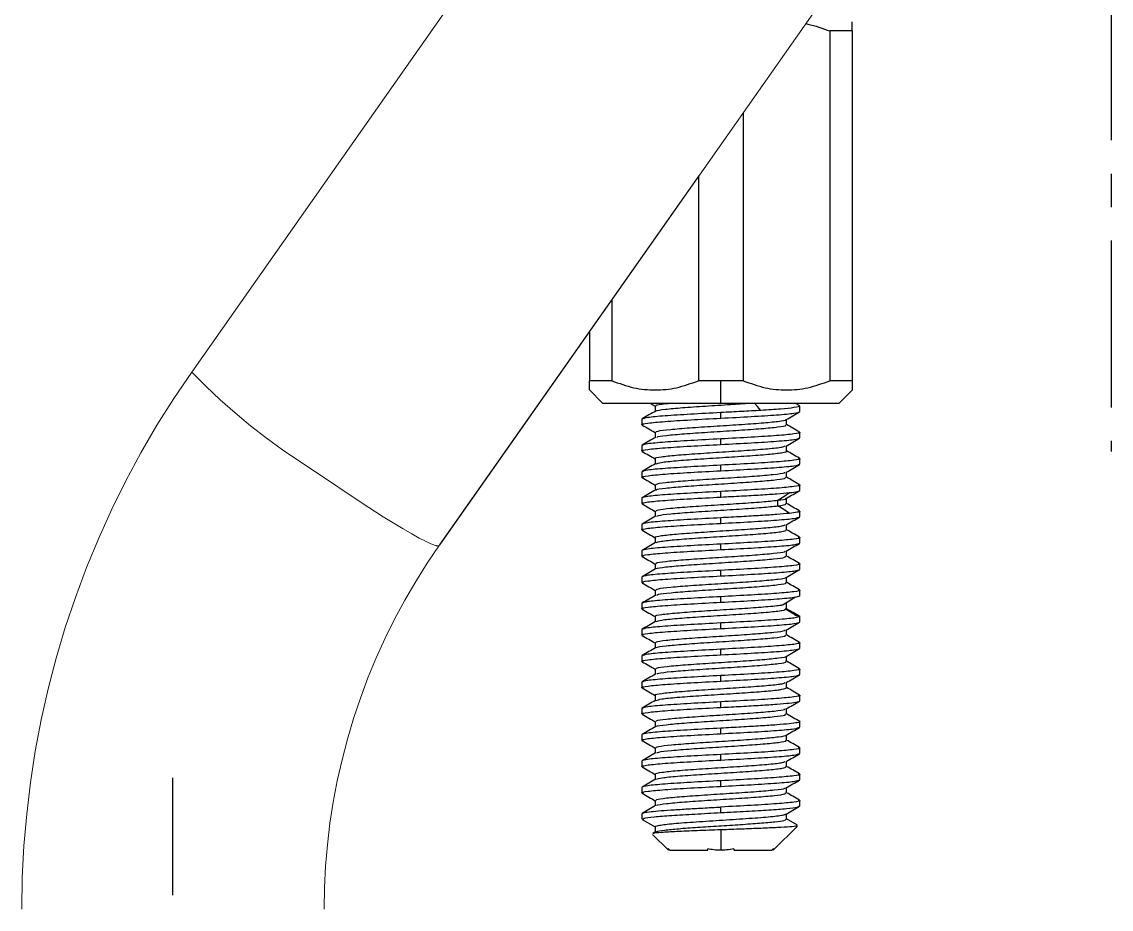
# Model space of a CAD drawing. Header units: millimetres. Extents: x 1261 to 1854, y -639 to -219.
# Drawn here: x 1632.32 to 1673.76, y -542.53 to -508.79 of the extents above; entities that cross this region are included whole.
import ezdxf

# ---------------------------------------------------------------- set-up
doc = ezdxf.new("R2010")
doc.units = ezdxf.units.MM
doc.header["$LTSCALE"] = 0.1
doc.linetypes.add('CENTERX2', pattern=[101.6, 63.5, -12.7, 12.7, -12.7])
doc.layers.get('0').update_dxf_attribs({"lineweight": 13})
doc.layers.add('CENTER', color=1, linetype='CENTERX2')

msp = doc.modelspace()

# ---------------------------------------------------------------- linework, layer by layer
for p, q in [((1657.937, -494.864), (1638.788, -522.108)), ((1667.351, -501.456), (1648.222, -528.671)), ((1648.208, -528.679), (1658.072, -514.645)), ((1638.788, -522.108), (1638.109, -523.109)), ((1639.322, -522.643), (1638.788, -522.108)), ((1639.874, -523.162), (1639.322, -522.643)), ((1638.109, -523.109), (1637.465, -524.132)), ((1640.442, -523.663), (1639.874, -523.162)), ((1641.025, -524.148), (1640.442, -523.663)), ((1637.465, -524.132), (1636.856, -525.177)), ((1641.623, -524.613), (1641.025, -524.148)), ((1642.236, -525.06), (1641.623, -524.613)), ((1642.861, -525.488), (1642.236, -525.06)), ((1636.856, -525.177), (1636.283, -526.241)), ((1643.498, -525.895), (1642.861, -525.488)), ((1636.283, -526.241), (1635.746, -527.325)), ((1645.232, -527.069), (1643.498, -525.895)), ((1646.075, -527.611), (1645.232, -527.069)), ((1635.746, -527.325), (1635.247, -528.426)), ((1646.828, -528.071), (1646.075, -527.611)), ((1647.154, -528.26), (1646.828, -528.071)), ((1647.44, -528.418), (1647.154, -528.26)), ((1635.247, -528.426), (1634.786, -529.544)), ((1647.682, -528.542), (1647.44, -528.418)), ((1647.785, -528.592), (1647.682, -528.542)), ((1648.202, -528.7), (1647.742, -529.378)), ((1647.877, -528.633), (1647.785, -528.592)), ((1647.919, -528.65), (1647.877, -528.633)), ((1647.957, -528.666), (1647.919, -528.65)), ((1647.993, -528.679), (1647.957, -528.666)), ((1648.026, -528.69), (1647.993, -528.679)), ((1648.056, -528.699), (1648.026, -528.69)), ((1648.07, -528.703), (1648.056, -528.699)), ((1648.083, -528.707), (1648.07, -528.703)), ((1648.096, -528.71), (1648.083, -528.707)), ((1648.108, -528.712), (1648.096, -528.71)), ((1648.119, -528.714), (1648.108, -528.712)), ((1648.129, -528.715), (1648.119, -528.714)), ((1648.139, -528.716), (1648.129, -528.715)), ((1648.148, -528.717), (1648.139, -528.716)), ((1648.157, -528.717), (1648.148, -528.717)), ((1648.164, -528.717), (1648.157, -528.717)), ((1648.171, -528.716), (1648.164, -528.717)), ((1648.178, -528.715), (1648.171, -528.716)), ((1648.184, -528.713), (1648.178, -528.715)), ((1648.189, -528.711), (1648.184, -528.713)), ((1648.193, -528.708), (1648.189, -528.711)), ((1648.197, -528.705), (1648.193, -528.708)), ((1648.201, -528.702), (1648.197, -528.705)), ((1648.203, -528.698), (1648.201, -528.702)), ((1648.205, -528.694), (1648.203, -528.698)), ((1648.207, -528.689), (1648.205, -528.694)), ((1648.208, -528.685), (1648.207, -528.689)), ((1648.208, -528.679), (1648.208, -528.685)), ((1648.216, -528.681), (1648.214, -528.683)), ((1634.786, -529.544), (1634.362, -530.676)), ((1647.742, -529.378), (1647.306, -530.071)), ((1647.306, -530.071), (1646.894, -530.778)), ((1634.362, -530.676), (1633.978, -531.823)), ((1646.894, -530.778), (1646.506, -531.499)), ((1646.506, -531.499), (1646.142, -532.232)), ((1633.978, -531.823), (1633.633, -532.981)), ((1646.142, -532.232), (1645.804, -532.978)), ((1633.633, -532.981), (1633.327, -534.151)), ((1645.804, -532.978), (1645.492, -533.735)), ((1645.492, -533.735), (1645.205, -534.502)), ((1633.327, -534.151), (1633.062, -535.331)), ((1645.205, -534.502), (1644.945, -535.278)), ((1633.062, -535.331), (1632.837, -536.519)), ((1644.945, -535.278), (1644.711, -536.062)), ((1644.711, -536.062), (1644.504, -536.855)), ((1632.837, -536.519), (1632.652, -537.714)), ((1644.504, -536.855), (1644.324, -537.653)), ((1632.652, -537.714), (1632.508, -538.914)), ((1644.324, -537.653), (1644.171, -538.458)), ((1644.171, -538.458), (1644.046, -539.267)), ((1632.508, -538.914), (1632.405, -540.119)), ((1644.046, -539.267), (1643.948, -540.08)), ((1632.405, -540.119), (1632.343, -541.327)), ((1643.948, -540.08), (1643.879, -540.895)), ((1643.879, -540.895), (1643.837, -541.713)), ((1632.343, -541.327), (1632.322, -542.535)), ((1643.837, -541.713), (1643.822, -542.532))]:
    msp.add_line(p, q)
at = {"color": 7, "linetype": 'Continuous', "lineweight": 25}
for p, q in [((1663.915, -509.137), (1663.063, -509.137)), ((1663.063, -509.137), (1663.063, -522.437)), ((1663.915, -509.137), (1663.915, -522.437)), ((1659.767, -512.247), (1659.767, -522.437)), ((1658.063, -514.658), (1658.063, -522.437)), ((1654.767, -519.348), (1654.767, -522.437)), ((1653.915, -520.56), (1653.915, -522.437)), ((1654.767, -522.437), (1653.915, -522.437)), ((1658.915, -522.437), (1658.063, -522.437)), ((1658.915, -523.287), (1658.915, -522.437)), ((1659.767, -522.437), (1658.915, -522.437)), ((1663.915, -522.437), (1663.063, -522.437)), ((1653.912, -522.785), (1654.415, -523.287)), ((1663.415, -523.287), (1663.917, -522.785)), ((1654.415, -523.287), (1658.915, -523.287)), ((1656.21, -523.287), (1656.417, -523.407)), ((1656.417, -523.398), (1656.417, -523.601)), ((1658.915, -523.287), (1663.415, -523.287)), ((1661.913, -523.391), (1661.734, -523.287)), ((1661.915, -523.611), (1661.915, -523.399)), ((1658.915, -523.861), (1658.915, -523.649)), ((1655.915, -523.899), (1655.915, -524.111)), ((1661.414, -524.112), (1661.414, -523.907)), ((1656.415, -524.397), (1656.415, -524.602)), ((1658.915, -524.861), (1658.915, -524.649)), ((1661.915, -524.611), (1661.915, -524.399)), ((1655.915, -524.899), (1655.915, -525.111)), ((1661.415, -525.112), (1661.415, -524.907)), ((1656.415, -525.398), (1656.415, -525.602)), ((1661.915, -525.611), (1661.915, -525.399)), ((1658.915, -525.861), (1658.915, -525.649)), ((1655.915, -525.899), (1655.915, -526.111)), ((1661.414, -526.112), (1661.414, -525.908)), ((1656.416, -526.398), (1656.416, -526.602)), ((1658.915, -526.861), (1658.915, -526.649)), ((1661.915, -526.611), (1661.915, -526.399)), ((1655.915, -526.899), (1655.915, -527.111)), ((1661.086, -527.193), (1661.086, -526.981)), ((1661.412, -527.116), (1661.412, -526.904)), ((1656.415, -527.398), (1656.415, -527.602)), ((1661.915, -527.611), (1661.915, -527.399)), ((1655.915, -527.899), (1655.915, -528.111)), ((1658.915, -527.861), (1658.915, -527.649)), ((1661.414, -528.113), (1661.414, -527.908)), ((1656.417, -528.399), (1656.417, -528.602)), ((1658.915, -528.861), (1658.915, -528.649)), ((1661.915, -528.611), (1661.915, -528.399)), ((1655.915, -528.899), (1655.915, -529.111)), ((1661.413, -529.112), (1661.413, -528.909)), ((1656.418, -529.398), (1656.418, -529.602)), ((1661.915, -529.611), (1661.915, -529.399)), ((1655.915, -529.899), (1655.915, -530.111)), ((1658.915, -529.861), (1658.915, -529.649)), ((1661.412, -530.112), (1661.412, -529.908)), ((1656.418, -530.398), (1656.418, -530.601)), ((1661.915, -530.611), (1661.915, -530.399)), ((1658.915, -530.861), (1658.915, -530.649)), ((1655.915, -530.899), (1655.915, -531.111)), ((1661.412, -531.11), (1661.412, -530.898)), ((1656.418, -531.398), (1656.418, -531.602)), ((1658.915, -531.861), (1658.915, -531.649)), ((1661.715, -531.345), (1661.915, -531.398)), ((1661.915, -531.611), (1661.915, -531.399)), ((1655.915, -531.899), (1655.915, -532.111)), ((1661.412, -532.112), (1661.412, -531.908)), ((1656.418, -532.398), (1656.418, -532.601)), ((1661.915, -532.611), (1661.915, -532.399)), ((1655.915, -532.899), (1655.915, -533.111)), ((1658.915, -532.861), (1658.915, -532.649)), ((1661.412, -533.111), (1661.412, -532.908)), ((1656.417, -533.397), (1656.417, -533.601)), ((1658.915, -533.861), (1658.915, -533.649)), ((1661.915, -533.611), (1661.915, -533.399)), ((1655.915, -533.899), (1655.915, -534.111)), ((1661.414, -534.111), (1661.414, -533.907)), ((1656.415, -534.397), (1656.415, -534.602)), ((1661.915, -534.611), (1661.915, -534.399)), ((1655.915, -534.899), (1655.915, -535.111)), ((1658.915, -534.861), (1658.915, -534.649)), ((1661.412, -535.108), (1661.412, -534.908)), ((1656.416, -535.398), (1656.416, -535.601)), ((1661.915, -535.611), (1661.915, -535.399)), ((1658.915, -535.861), (1658.915, -535.649)), ((1655.915, -535.899), (1655.915, -536.111)), ((1661.414, -536.111), (1661.414, -535.907)), ((1656.415, -536.397), (1656.415, -536.602)), ((1658.915, -536.861), (1658.915, -536.649)), ((1661.915, -536.611), (1661.915, -536.399)), ((1655.915, -536.899), (1655.915, -537.111)), ((1661.415, -537.112), (1661.415, -536.908)), ((1656.415, -537.399), (1656.415, -537.602)), ((1661.915, -537.611), (1661.915, -537.399)), ((1655.915, -537.899), (1655.915, -538.111)), ((1658.915, -537.861), (1658.915, -537.649)), ((1661.414, -538.112), (1661.414, -537.908)), ((1656.416, -538.398), (1656.416, -538.602)), ((1658.915, -538.861), (1658.915, -538.649)), ((1661.396, -538.916), (1661.904, -538.621)), ((1661.915, -538.61), (1661.915, -538.399)), ((1655.915, -538.899), (1655.915, -539.111)), ((1655.922, -539.121), (1656.415, -539.407)), ((1661.411, -539.112), (1661.411, -538.908)), ((1661.829, -539.343), (1661.411, -539.101)), ((1656.415, -539.398), (1656.415, -539.602)), ((1658.915, -539.517), (1658.915, -540.293)), ((1660.909, -540.293), (1661.829, -539.373)), ((1656.319, -539.691), (1656.921, -540.293)), ((1656.431, -539.593), (1656.332, -539.65)), ((1656.915, -540.228), (1656.915, -540.286)), ((1656.977, -540.287), (1658.415, -540.287)), ((1659.415, -540.287), (1660.853, -540.287)), ((1660.915, -540.286), (1660.912, -540.231))]:
    msp.add_line(p, q, dxfattribs=at)
at = {"color": 7, "linetype": 'Continuous', "lineweight": 25, "flags": 128}
for points in [[(1660.436, -523.566), (1660.309, -523.421), (1660.183, -523.277)], [(1661.088, -526.98), (1661.305, -526.836), (1661.522, -526.691)], [(1661.522, -527.483), (1661.305, -527.338), (1661.088, -527.194)], [(1661.914, -531.4), (1661.664, -531.255), (1661.414, -531.111)]]:
    msp.add_lwpolyline(points, dxfattribs=at)
at = {"color": 7, "linetype": 'Continuous', "lineweight": 25}
for points, knots in [([(1662.149, -508.858), (1662.174, -508.863), (1662.484, -508.928), (1662.786, -509.037), (1663.063, -509.137)], [0.7187728, 0.7187728, 0.7187728, 0.7187728, 0.7417109, 1, 1, 1, 1]), ([(1663.915, -509.137), (1663.915, -509.035), (1663.915, -508.836), (1663.915, -508.803), (1663.915, -508.787)], [0, 0, 0, 0, 0.5167129, 1, 1, 1, 1]), ([(1653.915, -522.787), (1653.915, -522.787), (1653.915, -522.814), (1653.915, -522.718), (1653.915, -522.533), (1653.915, -522.437)], [0, 0, 0, 0, 0.00009, 0.483422, 1, 1, 1, 1]), ([(1654.767, -522.437), (1655.044, -522.537), (1655.581, -522.731), (1656.415, -522.814), (1657.249, -522.731), (1657.786, -522.537), (1658.063, -522.437)], [0, 0, 0, 0, 0.2583567, 0.500045, 0.7417112, 1, 1, 1, 1]), ([(1659.767, -522.437), (1660.044, -522.537), (1660.581, -522.731), (1661.415, -522.814), (1662.249, -522.731), (1662.786, -522.537), (1663.063, -522.437)], [0, 0, 0, 0, 0.258356, 0.500045, 0.741711, 1, 1, 1, 1]), ([(1663.915, -522.437), (1663.915, -522.54), (1663.915, -522.738), (1663.915, -522.771), (1663.915, -522.787)], [0, 0, 0, 0, 0.516713, 1, 1, 1, 1]), ([(1656.46, -523.398), (1656.451, -523.389), (1656.421, -523.359), (1656.646, -523.322), (1656.951, -523.294), (1657.03, -523.287)], [0, 0, 0, 0, 0.257906, 0.809805, 1, 1, 1, 1]), ([(1656.458, -523.591), (1656.456, -523.588), (1656.442, -523.564), (1656.778, -523.521), (1657.416, -523.46), (1658.314, -523.398), (1659.241, -523.341), (1659.776, -523.304), (1660.016, -523.287)], [0, 0, 0, 0, 0.028757, 0.230441, 0.432253, 0.633865, 0.835732, 1, 1, 1, 1]), ([(1661.891, -523.399), (1661.899, -523.402), (1661.947, -523.423), (1661.724, -523.461), (1661.237, -523.513), (1660.703, -523.547), (1660.436, -523.565)], [0, 0, 0, 0, 0.057768, 0.371846, 0.685923, 1, 1, 1, 1]), ([(1658.915, -523.649), (1658.522, -523.67), (1657.736, -523.712), (1656.744, -523.774), (1656.05, -523.837), (1655.96, -523.878), (1655.915, -523.899)], [0, 0, 0, 0, 0.25, 0.5, 0.75, 1, 1, 1, 1]), ([(1656.436, -523.59), (1656.351, -523.639), (1656.181, -523.738), (1656.012, -523.836), (1655.927, -523.886)], [0, 0, 0, 0, 0.499844, 1, 1, 1, 1]), ([(1660.436, -523.565), (1660.197, -523.579), (1659.717, -523.607), (1659.182, -523.635), (1658.915, -523.649)], [0, 0, 0, 0, 0.5000006, 1, 1, 1, 1]), ([(1658.915, -523.861), (1659.308, -523.84), (1660.094, -523.798), (1661.086, -523.736), (1661.78, -523.673), (1661.87, -523.631), (1661.915, -523.611)], [0, 0, 0, 0, 0.25, 0.5, 0.75, 1, 1, 1, 1]), ([(1661.397, -523.917), (1661.481, -523.868), (1661.651, -523.769), (1661.821, -523.671), (1661.906, -523.621)], [0, 0, 0, 0, 0.499781, 1, 1, 1, 1]), ([(1655.97, -524.126), (1655.948, -524.121), (1655.838, -524.095), (1656.094, -524.048), (1656.732, -523.986), (1657.738, -523.923), (1658.523, -523.881), (1658.915, -523.861)], [0, 0, 0, 0, 0.056902, 0.292677, 0.528451, 0.764226, 1, 1, 1, 1]), ([(1655.924, -524.122), (1656.009, -524.171), (1656.172, -524.266), (1656.336, -524.361), (1656.415, -524.407)], [0, 0, 0, 0, 0.518732, 1, 1, 1, 1]), ([(1656.444, -524.398), (1656.456, -524.381), (1656.484, -524.344), (1656.953, -524.288), (1657.705, -524.226), (1658.643, -524.165), (1659.617, -524.104), (1660.497, -524.043), (1661.111, -523.981), (1661.41, -523.939), (1661.388, -523.917), (1661.386, -523.916)], [0, 0, 0, 0, 0.101192, 0.228376, 0.355198, 0.482384, 0.609208, 0.736388, 0.863225, 0.990389, 1, 1, 1, 1]), ([(1656.481, -524.591), (1656.491, -524.581), (1656.523, -524.551), (1656.96, -524.5), (1657.704, -524.439), (1658.643, -524.378), (1659.617, -524.316), (1660.493, -524.255), (1661.119, -524.194), (1661.423, -524.146), (1661.382, -524.118), (1661.37, -524.11)], [0, 0, 0, 0, 0.061812, 0.189345, 0.316515, 0.44405, 0.571222, 0.69875, 0.825936, 0.953449, 1, 1, 1, 1]), ([(1661.904, -524.386), (1661.819, -524.336), (1661.655, -524.242), (1661.492, -524.147), (1661.414, -524.101)], [0, 0, 0, 0, 0.520574, 1, 1, 1, 1]), ([(1658.915, -524.649), (1658.522, -524.67), (1657.736, -524.712), (1656.744, -524.774), (1656.05, -524.837), (1655.96, -524.878), (1655.915, -524.899)], [0, 0, 0, 0, 0.25, 0.5, 0.75, 1, 1, 1, 1]), ([(1656.435, -524.59), (1656.351, -524.639), (1656.181, -524.738), (1656.011, -524.837), (1655.926, -524.886)], [0, 0, 0, 0, 0.499817, 1, 1, 1, 1]), ([(1661.851, -524.382), (1661.877, -524.388), (1661.993, -524.414), (1661.737, -524.462), (1661.097, -524.524), (1660.091, -524.587), (1659.307, -524.628), (1658.915, -524.649)], [0, 0, 0, 0, 0.064998, 0.298748, 0.532499, 0.76625, 1, 1, 1, 1]), ([(1658.915, -524.861), (1659.308, -524.84), (1660.094, -524.798), (1661.086, -524.736), (1661.78, -524.673), (1661.87, -524.631), (1661.915, -524.611)], [0, 0, 0, 0, 0.25, 0.5, 0.75, 1, 1, 1, 1]), ([(1661.395, -524.919), (1661.48, -524.869), (1661.65, -524.771), (1661.82, -524.672), (1661.905, -524.623)], [0, 0, 0, 0, 0.499791, 1, 1, 1, 1]), ([(1655.977, -525.127), (1655.952, -525.122), (1655.837, -525.095), (1656.093, -525.048), (1656.732, -524.986), (1657.738, -524.923), (1658.523, -524.881), (1658.915, -524.861)], [0, 0, 0, 0, 0.063381, 0.297536, 0.53169, 0.765845, 1, 1, 1, 1]), ([(1656.438, -525.399), (1656.43, -525.395), (1656.37, -525.372), (1656.622, -525.328), (1657.168, -525.267), (1658.013, -525.206), (1658.975, -525.144), (1659.933, -525.083), (1660.735, -525.022), (1661.255, -524.966), (1661.331, -524.931), (1661.363, -524.917)], [0, 0, 0, 0, 0.019614, 0.146667, 0.273512, 0.40053, 0.527418, 0.654395, 0.781328, 0.90826, 1, 1, 1, 1]), ([(1655.926, -525.124), (1656.011, -525.173), (1656.174, -525.268), (1656.337, -525.362), (1656.415, -525.408)], [0, 0, 0, 0, 0.521171, 1, 1, 1, 1]), ([(1656.453, -525.593), (1656.502, -525.575), (1656.607, -525.538), (1657.182, -525.479), (1658.01, -525.418), (1658.977, -525.357), (1659.928, -525.296), (1660.75, -525.234), (1661.249, -525.173), (1661.474, -525.132), (1661.412, -525.111), (1661.41, -525.11)], [0, 0, 0, 0, 0.108989, 0.235698, 0.362579, 0.48933, 0.61617, 0.742966, 0.869763, 0.996603, 1, 1, 1, 1]), ([(1661.855, -525.383), (1661.879, -525.388), (1661.993, -525.415), (1661.736, -525.462), (1661.097, -525.524), (1660.091, -525.587), (1659.307, -525.628), (1658.915, -525.649)], [0, 0, 0, 0, 0.061335, 0.296001, 0.530667, 0.765334, 1, 1, 1, 1]), ([(1661.905, -525.387), (1661.82, -525.337), (1661.657, -525.243), (1661.493, -525.148), (1661.415, -525.102)], [0, 0, 0, 0, 0.520258, 1, 1, 1, 1]), ([(1655.979, -526.128), (1655.953, -526.122), (1655.837, -526.096), (1656.093, -526.048), (1656.733, -525.986), (1657.738, -525.923), (1658.523, -525.881), (1658.915, -525.861)], [0, 0, 0, 0, 0.065214, 0.298911, 0.532607, 0.766304, 1, 1, 1, 1]), ([(1658.915, -525.649), (1658.522, -525.67), (1657.736, -525.712), (1656.744, -525.774), (1656.05, -525.837), (1655.96, -525.878), (1655.915, -525.899)], [0, 0, 0, 0, 0.25, 0.5, 0.75, 1, 1, 1, 1]), ([(1656.433, -525.592), (1656.348, -525.641), (1656.178, -525.74), (1656.008, -525.838), (1655.923, -525.888)], [0, 0, 0, 0, 0.499786, 1, 1, 1, 1]), ([(1658.915, -525.861), (1659.308, -525.84), (1660.094, -525.798), (1661.086, -525.736), (1661.78, -525.673), (1661.87, -525.631), (1661.915, -525.611)], [0, 0, 0, 0, 0.25, 0.5, 0.75, 1, 1, 1, 1]), ([(1661.394, -525.92), (1661.479, -525.871), (1661.649, -525.772), (1661.819, -525.673), (1661.904, -525.624)], [0, 0, 0, 0, 0.499826, 1, 1, 1, 1]), ([(1655.926, -526.124), (1656.011, -526.173), (1656.175, -526.268), (1656.338, -526.363), (1656.416, -526.408)], [0, 0, 0, 0, 0.52044, 1, 1, 1, 1]), ([(1656.461, -526.398), (1656.452, -526.388), (1656.425, -526.358), (1656.768, -526.307), (1657.435, -526.246), (1658.33, -526.185), (1659.307, -526.123), (1660.234, -526.063), (1660.942, -526.001), (1661.339, -525.953), (1661.35, -525.925), (1661.353, -525.918)], [0, 0, 0, 0, 0.0618684, 0.1894693, 0.3168582, 0.4444911, 0.5718464, 0.699504, 0.8268348, 0.9545083, 1, 1, 1, 1]), ([(1656.462, -526.593), (1656.46, -526.589), (1656.448, -526.565), (1656.777, -526.52), (1657.434, -526.458), (1658.33, -526.397), (1659.307, -526.336), (1660.231, -526.275), (1660.947, -526.213), (1661.37, -526.159), (1661.372, -526.125), (1661.373, -526.111)], [0, 0, 0, 0, 0.0260378, 0.1529943, 0.2797402, 0.4067286, 0.5334413, 0.6604543, 0.7871424, 0.9141715, 1, 1, 1, 1]), ([(1661.907, -526.388), (1661.822, -526.339), (1661.658, -526.244), (1661.494, -526.148), (1661.414, -526.102)], [0, 0, 0, 0, 0.5178794, 1, 1, 1, 1]), ([(1658.915, -526.649), (1658.522, -526.67), (1657.736, -526.712), (1656.744, -526.774), (1656.05, -526.837), (1655.96, -526.878), (1655.915, -526.899)], [0, 0, 0, 0, 0.25, 0.5, 0.75, 1, 1, 1, 1]), ([(1656.433, -526.593), (1656.348, -526.642), (1656.178, -526.741), (1656.008, -526.839), (1655.923, -526.889)], [0, 0, 0, 0, 0.49978, 1, 1, 1, 1]), ([(1661.862, -526.385), (1661.882, -526.389), (1661.992, -526.415), (1661.735, -526.462), (1661.098, -526.524), (1660.091, -526.587), (1659.307, -526.628), (1658.915, -526.649)], [0, 0, 0, 0, 0.055147, 0.29136, 0.527574, 0.763787, 1, 1, 1, 1]), ([(1658.915, -526.861), (1659.179, -526.847), (1659.706, -526.819), (1660.439, -526.777), (1661.08, -526.735), (1661.375, -526.707), (1661.523, -526.693)], [0, 0, 0, 0, 0.25, 0.5, 0.75, 1, 1, 1, 1]), ([(1661.411, -526.904), (1661.496, -526.855), (1661.665, -526.757), (1661.834, -526.659), (1661.918, -526.61)], [0, 0, 0, 0, 0.499956, 1, 1, 1, 1]), ([(1661.523, -526.693), (1661.638, -526.679), (1661.858, -526.653), (1661.89, -526.626), (1661.906, -526.614)], [0, 0, 0, 0, 0.524183, 1, 1, 1, 1]), ([(1655.97, -527.126), (1655.949, -527.121), (1655.838, -527.095), (1656.094, -527.048), (1656.732, -526.986), (1657.738, -526.923), (1658.523, -526.881), (1658.915, -526.861)], [0, 0, 0, 0, 0.057062, 0.292797, 0.528531, 0.764265, 1, 1, 1, 1]), ([(1655.922, -527.122), (1656.007, -527.171), (1656.171, -527.266), (1656.336, -527.362), (1656.415, -527.408)], [0, 0, 0, 0, 0.51637, 1, 1, 1, 1]), ([(1656.439, -527.399), (1656.454, -527.382), (1656.487, -527.344), (1656.962, -527.286), (1657.722, -527.225), (1658.661, -527.164), (1659.631, -527.103), (1660.521, -527.042), (1660.899, -527.001), (1661.088, -526.98)], [0, 0, 0, 0, 0.1223048, 0.2686298, 0.4149072, 0.5612778, 0.7075031, 0.8539134, 1, 1, 1, 1]), ([(1661.086, -527.193), (1661.236, -527.172), (1661.427, -527.146), (1661.385, -527.12), (1661.376, -527.114)], [0, 0, 0, 0, 0.780115, 1, 1, 1, 1]), ([(1661.088, -526.98), (1661.238, -526.96), (1661.429, -526.934), (1661.387, -526.908), (1661.378, -526.903)], [0, 0, 0, 0, 0.787052, 1, 1, 1, 1]), ([(1661.904, -527.387), (1661.819, -527.338), (1661.655, -527.243), (1661.491, -527.148), (1661.412, -527.102)], [0, 0, 0, 0, 0.516942, 1, 1, 1, 1]), ([(1656.475, -527.594), (1656.488, -527.583), (1656.523, -527.551), (1656.968, -527.499), (1657.722, -527.438), (1658.662, -527.376), (1659.63, -527.315), (1660.52, -527.254), (1660.898, -527.213), (1661.086, -527.193)], [0, 0, 0, 0, 0.084638, 0.237243, 0.389798, 0.54245, 0.69495, 0.847644, 1, 1, 1, 1]), ([(1661.523, -527.481), (1661.375, -527.495), (1661.08, -527.523), (1660.439, -527.565), (1659.706, -527.607), (1659.179, -527.635), (1658.915, -527.649)], [0, 0, 0, 0, 0.25, 0.5, 0.75, 1, 1, 1, 1]), ([(1661.878, -527.384), (1661.893, -527.389), (1661.95, -527.407), (1661.851, -527.44), (1661.632, -527.468), (1661.523, -527.481)], [0, 0, 0, 0, 0.149099, 0.574549, 1, 1, 1, 1]), ([(1655.972, -528.126), (1655.95, -528.121), (1655.837, -528.095), (1656.094, -528.048), (1656.732, -527.986), (1657.738, -527.923), (1658.523, -527.881), (1658.915, -527.861)], [0, 0, 0, 0, 0.058761, 0.29407, 0.52938, 0.76469, 1, 1, 1, 1]), ([(1658.915, -527.649), (1658.522, -527.67), (1657.736, -527.712), (1656.744, -527.774), (1656.05, -527.837), (1655.96, -527.878), (1655.915, -527.899)], [0, 0, 0, 0, 0.25, 0.5, 0.75, 1, 1, 1, 1]), ([(1656.431, -527.593), (1656.347, -527.642), (1656.177, -527.741), (1656.007, -527.839), (1655.922, -527.889)], [0, 0, 0, 0, 0.499846, 1, 1, 1, 1]), ([(1656.442, -528.399), (1656.433, -528.395), (1656.376, -528.371), (1656.624, -528.327), (1657.186, -528.265), (1658.028, -528.205), (1658.993, -528.143), (1659.951, -528.082), (1660.746, -528.021), (1661.263, -527.965), (1661.334, -527.93), (1661.363, -527.916)], [0, 0, 0, 0, 0.0222332, 0.1490981, 0.2756213, 0.4024978, 0.5290123, 0.6558909, 0.7824081, 0.9092799, 1, 1, 1, 1]), ([(1658.915, -527.861), (1659.308, -527.84), (1660.094, -527.798), (1661.086, -527.736), (1661.78, -527.673), (1661.87, -527.631), (1661.915, -527.611)], [0, 0, 0, 0, 0.25, 0.5, 0.75, 1, 1, 1, 1]), ([(1661.398, -527.918), (1661.483, -527.869), (1661.652, -527.77), (1661.822, -527.671), (1661.907, -527.622)], [0, 0, 0, 0, 0.499856, 1, 1, 1, 1]), ([(1655.923, -528.122), (1656.008, -528.172), (1656.173, -528.267), (1656.337, -528.362), (1656.417, -528.409)], [0, 0, 0, 0, 0.516489, 1, 1, 1, 1]), ([(1656.451, -528.593), (1656.501, -528.575), (1656.609, -528.537), (1657.198, -528.478), (1658.026, -528.417), (1658.994, -528.356), (1659.949, -528.295), (1660.748, -528.233), (1661.301, -528.172), (1661.376, -528.132), (1661.413, -528.111)], [0, 0, 0, 0, 0.111968, 0.238801, 0.365988, 0.492813, 0.620003, 0.74683, 0.874012, 1, 1, 1, 1]), ([(1661.905, -528.388), (1661.821, -528.339), (1661.657, -528.244), (1661.493, -528.148), (1661.414, -528.102)], [0, 0, 0, 0, 0.517793, 1, 1, 1, 1]), ([(1658.915, -528.649), (1658.522, -528.67), (1657.736, -528.712), (1656.744, -528.774), (1656.05, -528.837), (1655.96, -528.878), (1655.915, -528.899)], [0, 0, 0, 0, 0.25, 0.5, 0.75, 1, 1, 1, 1]), ([(1656.435, -528.592), (1656.35, -528.641), (1656.18, -528.74), (1656.011, -528.838), (1655.926, -528.887)], [0, 0, 0, 0, 0.499861, 1, 1, 1, 1]), ([(1661.86, -528.384), (1661.881, -528.389), (1661.992, -528.415), (1661.736, -528.462), (1661.098, -528.524), (1660.091, -528.587), (1659.307, -528.628), (1658.915, -528.649)], [0, 0, 0, 0, 0.057041, 0.292781, 0.52852, 0.76426, 1, 1, 1, 1]), ([(1658.915, -528.861), (1659.308, -528.84), (1660.094, -528.798), (1661.086, -528.736), (1661.78, -528.673), (1661.87, -528.631), (1661.915, -528.611)], [0, 0, 0, 0, 0.25, 0.5, 0.75, 1, 1, 1, 1]), ([(1661.396, -528.918), (1661.481, -528.869), (1661.651, -528.77), (1661.821, -528.672), (1661.906, -528.622)], [0, 0, 0, 0, 0.499846, 1, 1, 1, 1]), ([(1655.972, -529.126), (1655.95, -529.121), (1655.837, -529.095), (1656.094, -529.048), (1656.732, -528.986), (1657.738, -528.923), (1658.523, -528.881), (1658.915, -528.861)], [0, 0, 0, 0, 0.058761, 0.294071, 0.529381, 0.76469, 1, 1, 1, 1]), ([(1655.925, -529.122), (1656.01, -529.172), (1656.174, -529.267), (1656.338, -529.362), (1656.418, -529.409)], [0, 0, 0, 0, 0.516834, 1, 1, 1, 1]), ([(1656.461, -529.399), (1656.452, -529.388), (1656.427, -529.357), (1656.778, -529.306), (1657.45, -529.245), (1658.347, -529.184), (1659.324, -529.123), (1660.251, -529.061), (1660.951, -529), (1661.348, -528.952), (1661.355, -528.924), (1661.357, -528.916)], [0, 0, 0, 0, 0.064856, 0.191637, 0.318663, 0.445482, 0.572473, 0.699334, 0.826284, 0.95319, 1, 1, 1, 1]), ([(1656.464, -529.592), (1656.462, -529.588), (1656.452, -529.564), (1656.788, -529.518), (1657.449, -529.457), (1658.348, -529.396), (1659.324, -529.335), (1660.249, -529.274), (1660.956, -529.212), (1661.376, -529.158), (1661.373, -529.124), (1661.371, -529.111)], [0, 0, 0, 0, 0.026505, 0.153531, 0.280802, 0.407866, 0.535101, 0.662207, 0.789402, 0.916553, 1, 1, 1, 1]), ([(1661.903, -529.387), (1661.818, -529.338), (1661.655, -529.243), (1661.491, -529.148), (1661.413, -529.102)], [0, 0, 0, 0, 0.518494, 1, 1, 1, 1]), ([(1656.435, -529.592), (1656.35, -529.641), (1656.181, -529.74), (1656.011, -529.838), (1655.927, -529.887)], [0, 0, 0, 0, 0.499856, 1, 1, 1, 1]), ([(1661.857, -529.383), (1661.88, -529.389), (1661.992, -529.415), (1661.736, -529.462), (1661.097, -529.524), (1660.091, -529.587), (1659.307, -529.628), (1658.915, -529.649)], [0, 0, 0, 0, 0.059407, 0.294555, 0.529704, 0.764852, 1, 1, 1, 1]), ([(1658.915, -529.861), (1659.308, -529.84), (1660.094, -529.798), (1661.086, -529.736), (1661.78, -529.673), (1661.87, -529.631), (1661.915, -529.611)], [0, 0, 0, 0, 0.25, 0.5, 0.75, 1, 1, 1, 1]), ([(1661.395, -529.918), (1661.48, -529.869), (1661.65, -529.77), (1661.82, -529.671), (1661.904, -529.622)], [0, 0, 0, 0, 0.499833, 1, 1, 1, 1]), ([(1655.97, -530.126), (1655.949, -530.121), (1655.838, -530.095), (1656.094, -530.048), (1656.732, -529.986), (1657.738, -529.923), (1658.523, -529.881), (1658.915, -529.861)], [0, 0, 0, 0, 0.05725, 0.292938, 0.528625, 0.764312, 1, 1, 1, 1]), ([(1658.915, -529.649), (1658.522, -529.67), (1657.736, -529.712), (1656.744, -529.774), (1656.05, -529.837), (1655.96, -529.878), (1655.915, -529.899)], [0, 0, 0, 0, 0.25, 0.5, 0.75, 1, 1, 1, 1]), ([(1656.44, -530.398), (1656.455, -530.381), (1656.486, -530.343), (1656.978, -530.285), (1657.733, -530.224), (1658.678, -530.163), (1659.65, -530.102), (1660.524, -530.04), (1661.126, -529.979), (1661.417, -529.938), (1661.393, -529.917), (1661.393, -529.916)], [0, 0, 0, 0, 0.106857, 0.233832, 0.360977, 0.487912, 0.615089, 0.74199, 0.869192, 0.996069, 1, 1, 1, 1]), ([(1655.925, -530.122), (1656.01, -530.171), (1656.175, -530.266), (1656.339, -530.362), (1656.418, -530.408)], [0, 0, 0, 0, 0.517062, 1, 1, 1, 1]), ([(1656.479, -530.592), (1656.491, -530.581), (1656.525, -530.55), (1656.985, -530.498), (1657.733, -530.437), (1658.678, -530.375), (1659.65, -530.314), (1660.52, -530.253), (1661.135, -530.192), (1661.429, -530.144), (1661.384, -530.117), (1661.373, -530.111)], [0, 0, 0, 0, 0.0687989, 0.1958815, 0.3231351, 0.4501776, 0.5774631, 0.7044722, 0.8317824, 0.9587669, 1, 1, 1, 1]), ([(1661.857, -530.383), (1661.88, -530.389), (1661.992, -530.415), (1661.736, -530.462), (1661.097, -530.524), (1660.091, -530.587), (1659.307, -530.628), (1658.915, -530.649)], [0, 0, 0, 0, 0.059574, 0.294681, 0.529787, 0.764894, 1, 1, 1, 1]), ([(1661.903, -530.387), (1661.818, -530.338), (1661.655, -530.243), (1661.491, -530.148), (1661.412, -530.102)], [0, 0, 0, 0, 0.517779, 1, 1, 1, 1]), ([(1655.974, -531.127), (1655.951, -531.121), (1655.837, -531.095), (1656.094, -531.048), (1656.732, -530.986), (1657.738, -530.923), (1658.523, -530.881), (1658.915, -530.861)], [0, 0, 0, 0, 0.060479, 0.295359, 0.530239, 0.76512, 1, 1, 1, 1]), ([(1658.915, -530.649), (1658.522, -530.67), (1657.736, -530.712), (1656.744, -530.774), (1656.05, -530.837), (1655.96, -530.878), (1655.915, -530.899)], [0, 0, 0, 0, 0.25, 0.5, 0.75, 1, 1, 1, 1]), ([(1656.435, -530.591), (1656.351, -530.641), (1656.181, -530.739), (1656.011, -530.838), (1655.927, -530.887)], [0, 0, 0, 0, 0.499854, 1, 1, 1, 1]), ([(1658.915, -530.861), (1659.309, -530.84), (1660.098, -530.798), (1661.092, -530.735), (1661.785, -530.672), (1661.871, -530.631), (1661.915, -530.61)], [0, 0, 0, 0, 0.25, 0.5, 0.75, 1, 1, 1, 1]), ([(1661.268, -530.955), (1661.349, -530.906), (1661.51, -530.807), (1661.672, -530.709), (1661.753, -530.66)], [0, 0, 0, 0, 0.499966, 1, 1, 1, 1]), ([(1655.926, -531.123), (1656.011, -531.172), (1656.175, -531.267), (1656.339, -531.362), (1656.418, -531.408)], [0, 0, 0, 0, 0.517721, 1, 1, 1, 1]), ([(1656.443, -531.398), (1656.435, -531.395), (1656.38, -531.37), (1656.629, -531.326), (1657.201, -531.265), (1658.045, -531.203), (1659.01, -531.142), (1659.974, -531.081), (1660.739, -531.02), (1661.191, -530.977), (1661.25, -530.955), (1661.255, -530.953)], [0, 0, 0, 0, 0.025539, 0.16294, 0.300389, 0.43784, 0.575247, 0.712741, 0.850099, 0.987631, 1, 1, 1, 1]), ([(1656.448, -531.593), (1656.501, -531.575), (1656.611, -531.536), (1657.213, -531.477), (1658.042, -531.416), (1659.012, -531.355), (1659.968, -531.293), (1660.757, -531.232), (1661.313, -531.171), (1661.379, -531.13), (1661.412, -531.11)], [0, 0, 0, 0, 0.1140925, 0.2406798, 0.3672698, 0.4938187, 0.6204484, 0.7469521, 0.873616, 1, 1, 1, 1]), ([(1661.748, -531.348), (1661.667, -531.299), (1661.537, -531.221), (1661.408, -531.142), (1661.359, -531.113)], [0, 0, 0, 0, 0.624125, 1, 1, 1, 1]), ([(1658.915, -531.649), (1658.522, -531.67), (1657.736, -531.712), (1656.744, -531.774), (1656.05, -531.837), (1655.96, -531.878), (1655.915, -531.899)], [0, 0, 0, 0, 0.25, 0.5, 0.75, 1, 1, 1, 1]), ([(1656.435, -531.592), (1656.35, -531.641), (1656.18, -531.74), (1656.01, -531.839), (1655.925, -531.888)], [0, 0, 0, 0, 0.499821, 1, 1, 1, 1]), ([(1661.915, -531.398), (1661.871, -531.419), (1661.785, -531.461), (1661.092, -531.524), (1660.098, -531.587), (1659.309, -531.628), (1658.915, -531.649)], [0, 0, 0, 0, 0.2500001, 0.5000001, 0.7500002, 1, 1, 1, 1]), ([(1658.915, -531.861), (1659.308, -531.84), (1660.094, -531.798), (1661.086, -531.736), (1661.78, -531.673), (1661.87, -531.631), (1661.915, -531.611)], [0, 0, 0, 0, 0.25, 0.5, 0.75, 1, 1, 1, 1]), ([(1661.395, -531.918), (1661.479, -531.869), (1661.649, -531.77), (1661.819, -531.672), (1661.903, -531.622)], [0, 0, 0, 0, 0.499856, 1, 1, 1, 1]), ([(1655.972, -532.126), (1655.949, -532.121), (1655.837, -532.095), (1656.094, -532.048), (1656.732, -531.986), (1657.738, -531.923), (1658.523, -531.881), (1658.915, -531.861)], [0, 0, 0, 0, 0.058618, 0.293964, 0.529309, 0.764655, 1, 1, 1, 1]), ([(1656.461, -532.398), (1656.453, -532.387), (1656.428, -532.356), (1656.792, -532.305), (1657.462, -532.244), (1658.366, -532.182), (1659.342, -532.122), (1660.265, -532.06), (1660.964, -531.999), (1661.35, -531.951), (1661.356, -531.923), (1661.357, -531.916)], [0, 0, 0, 0, 0.065668, 0.192615, 0.319885, 0.446813, 0.574095, 0.701014, 0.828298, 0.95522, 1, 1, 1, 1]), ([(1656.465, -532.592), (1656.463, -532.588), (1656.453, -532.563), (1656.802, -532.517), (1657.461, -532.456), (1658.367, -532.395), (1659.342, -532.334), (1660.262, -532.272), (1660.969, -532.212), (1661.378, -532.157), (1661.373, -532.124), (1661.371, -532.11)], [0, 0, 0, 0, 0.0285779, 0.155422, 0.2825893, 0.409414, 0.5365929, 0.6634091, 0.7905904, 0.9174093, 1, 1, 1, 1]), ([(1661.904, -532.388), (1661.819, -532.338), (1661.655, -532.243), (1661.491, -532.148), (1661.412, -532.101)], [0, 0, 0, 0, 0.516996, 1, 1, 1, 1]), ([(1655.926, -532.122), (1656.011, -532.171), (1656.175, -532.267), (1656.339, -532.362), (1656.418, -532.408)], [0, 0, 0, 0, 0.517577, 1, 1, 1, 1]), ([(1661.859, -532.384), (1661.881, -532.389), (1661.992, -532.415), (1661.736, -532.462), (1661.098, -532.524), (1660.091, -532.587), (1659.307, -532.628), (1658.915, -532.649)], [0, 0, 0, 0, 0.058018, 0.293513, 0.529009, 0.764505, 1, 1, 1, 1]), ([(1655.971, -533.126), (1655.949, -533.121), (1655.837, -533.095), (1656.094, -533.048), (1656.732, -532.986), (1657.738, -532.923), (1658.523, -532.881), (1658.915, -532.861)], [0, 0, 0, 0, 0.058168, 0.293626, 0.529084, 0.764542, 1, 1, 1, 1]), ([(1658.915, -532.649), (1658.522, -532.67), (1657.736, -532.712), (1656.744, -532.774), (1656.05, -532.837), (1655.96, -532.878), (1655.915, -532.899)], [0, 0, 0, 0, 0.25, 0.5, 0.75, 1, 1, 1, 1]), ([(1656.434, -532.592), (1656.349, -532.641), (1656.18, -532.74), (1656.01, -532.838), (1655.925, -532.888)], [0, 0, 0, 0, 0.499838, 1, 1, 1, 1]), ([(1656.439, -533.397), (1656.455, -533.38), (1656.492, -533.342), (1656.989, -533.284), (1657.75, -533.223), (1658.696, -533.162), (1659.668, -533.101), (1660.537, -533.039), (1661.136, -532.978), (1661.419, -532.937), (1661.395, -532.916), (1661.395, -532.916)], [0, 0, 0, 0, 0.107933, 0.2352, 0.362193, 0.489432, 0.616462, 0.743665, 0.870738, 0.9979, 1, 1, 1, 1]), ([(1658.915, -532.861), (1659.308, -532.84), (1660.094, -532.798), (1661.086, -532.736), (1661.78, -532.673), (1661.87, -532.631), (1661.915, -532.611)], [0, 0, 0, 0, 0.25, 0.5, 0.75, 1, 1, 1, 1]), ([(1661.395, -532.918), (1661.48, -532.869), (1661.649, -532.77), (1661.819, -532.672), (1661.903, -532.622)], [0, 0, 0, 0, 0.499861, 1, 1, 1, 1]), ([(1655.926, -533.122), (1656.01, -533.171), (1656.174, -533.266), (1656.338, -533.362), (1656.417, -533.407)], [0, 0, 0, 0, 0.518068, 1, 1, 1, 1]), ([(1656.477, -533.593), (1656.491, -533.581), (1656.53, -533.549), (1656.995, -533.497), (1657.75, -533.435), (1658.696, -533.374), (1659.668, -533.313), (1660.533, -533.252), (1661.146, -533.191), (1661.43, -533.143), (1661.384, -533.116), (1661.373, -533.11)], [0, 0, 0, 0, 0.0718327, 0.1988078, 0.3255101, 0.4524567, 0.5791959, 0.7061074, 0.8328891, 0.95976, 1, 1, 1, 1]), ([(1661.905, -533.387), (1661.821, -533.338), (1661.656, -533.243), (1661.492, -533.147), (1661.412, -533.101)], [0, 0, 0, 0, 0.516673, 1, 1, 1, 1]), ([(1658.915, -533.649), (1658.522, -533.67), (1657.736, -533.712), (1656.744, -533.774), (1656.05, -533.837), (1655.96, -533.878), (1655.915, -533.899)], [0, 0, 0, 0, 0.25, 0.5, 0.75, 1, 1, 1, 1]), ([(1656.433, -533.592), (1656.348, -533.641), (1656.178, -533.74), (1656.008, -533.838), (1655.923, -533.887)], [0, 0, 0, 0, 0.499855, 1, 1, 1, 1]), ([(1661.858, -533.384), (1661.88, -533.389), (1661.992, -533.415), (1661.736, -533.462), (1661.097, -533.524), (1660.091, -533.587), (1659.307, -533.628), (1658.915, -533.649)], [0, 0, 0, 0, 0.058945, 0.294209, 0.529472, 0.764736, 1, 1, 1, 1]), ([(1658.915, -533.861), (1659.308, -533.84), (1660.094, -533.798), (1661.086, -533.736), (1661.78, -533.673), (1661.87, -533.631), (1661.915, -533.611)], [0, 0, 0, 0, 0.25, 0.5, 0.75, 1, 1, 1, 1]), ([(1661.397, -533.917), (1661.482, -533.868), (1661.651, -533.769), (1661.821, -533.671), (1661.906, -533.622)], [0, 0, 0, 0, 0.499852, 1, 1, 1, 1]), ([(1655.967, -534.125), (1655.947, -534.12), (1655.838, -534.094), (1656.095, -534.048), (1656.732, -533.986), (1657.739, -533.923), (1658.523, -533.881), (1658.915, -533.861)], [0, 0, 0, 0, 0.054029, 0.290522, 0.527015, 0.763507, 1, 1, 1, 1]), ([(1655.922, -534.121), (1656.007, -534.17), (1656.172, -534.266), (1656.336, -534.361), (1656.415, -534.407)], [0, 0, 0, 0, 0.516381, 1, 1, 1, 1]), ([(1656.442, -534.397), (1656.433, -534.394), (1656.378, -534.369), (1656.644, -534.325), (1657.207, -534.264), (1658.062, -534.202), (1659.027, -534.141), (1659.982, -534.08), (1660.77, -534.019), (1661.273, -533.964), (1661.336, -533.929), (1661.362, -533.915)], [0, 0, 0, 0, 0.023993, 0.150836, 0.277768, 0.404566, 0.531536, 0.658294, 0.785296, 0.912021, 1, 1, 1, 1]), ([(1656.443, -534.593), (1656.501, -534.575), (1656.621, -534.535), (1657.22, -534.476), (1658.06, -534.415), (1659.028, -534.354), (1659.98, -534.292), (1660.773, -534.231), (1661.312, -534.17), (1661.378, -534.13), (1661.41, -534.11)], [0, 0, 0, 0, 0.116478, 0.243075, 0.369541, 0.496176, 0.622601, 0.749268, 0.87566, 1, 1, 1, 1]), ([(1661.907, -534.388), (1661.822, -534.338), (1661.658, -534.243), (1661.493, -534.147), (1661.414, -534.101)], [0, 0, 0, 0, 0.5164729, 1, 1, 1, 1]), ([(1656.431, -534.592), (1656.347, -534.641), (1656.177, -534.74), (1656.007, -534.839), (1655.922, -534.888)], [0, 0, 0, 0, 0.499852, 1, 1, 1, 1]), ([(1661.858, -534.384), (1661.88, -534.389), (1661.992, -534.415), (1661.736, -534.462), (1661.098, -534.524), (1660.091, -534.587), (1659.307, -534.628), (1658.915, -534.649)], [0, 0, 0, 0, 0.058413, 0.29381, 0.529207, 0.764603, 1, 1, 1, 1]), ([(1655.967, -535.125), (1655.947, -535.12), (1655.838, -535.094), (1656.095, -535.048), (1656.732, -534.986), (1657.739, -534.923), (1658.523, -534.881), (1658.915, -534.861)], [0, 0, 0, 0, 0.054417, 0.290813, 0.527208, 0.763604, 1, 1, 1, 1]), ([(1658.915, -534.649), (1658.522, -534.67), (1657.736, -534.712), (1656.744, -534.774), (1656.05, -534.837), (1655.96, -534.878), (1655.915, -534.899)], [0, 0, 0, 0, 0.25, 0.5, 0.75, 1, 1, 1, 1]), ([(1656.46, -535.398), (1656.452, -535.387), (1656.429, -535.356), (1656.804, -535.304), (1657.476, -535.243), (1658.385, -535.181), (1659.361, -535.12), (1660.278, -535.059), (1660.979, -534.998), (1661.353, -534.95), (1661.357, -534.922), (1661.358, -534.915)], [0, 0, 0, 0, 0.068322, 0.195085, 0.321758, 0.448476, 0.575196, 0.701875, 0.828635, 0.955269, 1, 1, 1, 1]), ([(1658.915, -534.861), (1659.177, -534.847), (1659.702, -534.819), (1660.434, -534.777), (1661.064, -534.735), (1661.543, -534.694), (1661.856, -534.652), (1661.895, -534.624), (1661.914, -534.611)], [0, 0, 0, 0, 0.166929, 0.333857, 0.500786, 0.667715, 0.834643, 1, 1, 1, 1]), ([(1661.397, -534.917), (1661.481, -534.868), (1661.65, -534.769), (1661.82, -534.671), (1661.904, -534.622)], [0, 0, 0, 0, 0.499898, 1, 1, 1, 1]), ([(1655.923, -535.121), (1656.008, -535.171), (1656.173, -535.266), (1656.337, -535.361), (1656.416, -535.407)], [0, 0, 0, 0, 0.517471, 1, 1, 1, 1]), ([(1656.466, -535.591), (1656.465, -535.586), (1656.458, -535.561), (1656.814, -535.516), (1657.474, -535.455), (1658.385, -535.394), (1659.361, -535.333), (1660.275, -535.271), (1660.985, -535.21), (1661.386, -535.155), (1661.378, -535.12), (1661.375, -535.105)], [0, 0, 0, 0, 0.0268223, 0.1529966, 0.2790819, 0.4052114, 0.5313435, 0.6574346, 0.7836063, 0.9096524, 1, 1, 1, 1]), ([(1661.907, -535.395), (1661.909, -535.397), (1661.95, -535.412), (1661.834, -535.441), (1661.549, -535.482), (1661.062, -535.524), (1660.435, -535.566), (1659.701, -535.607), (1659.177, -535.635), (1658.915, -535.649)], [0, 0, 0, 0, 0.013156, 0.17763, 0.342104, 0.506578, 0.671052, 0.835526, 1, 1, 1, 1]), ([(1661.918, -535.399), (1661.833, -535.35), (1661.664, -535.252), (1661.495, -535.154), (1661.411, -535.105)], [0, 0, 0, 0, 0.500042, 1, 1, 1, 1]), ([(1658.915, -535.649), (1658.522, -535.67), (1657.736, -535.712), (1656.744, -535.774), (1656.05, -535.837), (1655.96, -535.878), (1655.915, -535.899)], [0, 0, 0, 0, 0.25, 0.5, 0.75, 1, 1, 1, 1]), ([(1656.436, -535.59), (1656.351, -535.639), (1656.181, -535.738), (1656.011, -535.836), (1655.926, -535.886)], [0, 0, 0, 0, 0.499837, 1, 1, 1, 1]), ([(1658.915, -535.861), (1659.308, -535.84), (1660.094, -535.798), (1661.086, -535.736), (1661.78, -535.673), (1661.87, -535.631), (1661.915, -535.611)], [0, 0, 0, 0, 0.25, 0.5, 0.75, 1, 1, 1, 1]), ([(1661.397, -535.917), (1661.482, -535.868), (1661.652, -535.769), (1661.822, -535.671), (1661.907, -535.622)], [0, 0, 0, 0, 0.499779, 1, 1, 1, 1]), ([(1655.971, -536.126), (1655.949, -536.121), (1655.837, -536.095), (1656.094, -536.048), (1656.732, -535.986), (1657.738, -535.923), (1658.523, -535.881), (1658.915, -535.861)], [0, 0, 0, 0, 0.0580449, 0.2935338, 0.5290223, 0.7645112, 1, 1, 1, 1]), ([(1655.924, -536.122), (1656.009, -536.172), (1656.173, -536.266), (1656.336, -536.362), (1656.415, -536.407)], [0, 0, 0, 0, 0.51916, 1, 1, 1, 1]), ([(1656.434, -536.398), (1656.455, -536.38), (1656.5, -536.342), (1656.997, -536.283), (1657.769, -536.222), (1658.713, -536.161), (1659.684, -536.099), (1660.554, -536.038), (1661.14, -535.977), (1661.425, -535.936), (1661.399, -535.916), (1661.399, -535.916)], [0, 0, 0, 0, 0.1104747, 0.2376231, 0.364469, 0.4916379, 0.6184642, 0.7456445, 0.8724621, 0.9996448, 1, 1, 1, 1]), ([(1656.48, -536.591), (1656.496, -536.58), (1656.541, -536.548), (1657.003, -536.496), (1657.768, -536.434), (1658.714, -536.373), (1659.684, -536.312), (1660.55, -536.251), (1661.15, -536.189), (1661.435, -536.143), (1661.386, -536.116), (1661.375, -536.11)], [0, 0, 0, 0, 0.071533, 0.1989, 0.325965, 0.453352, 0.580397, 0.707797, 0.834833, 0.962235, 1, 1, 1, 1]), ([(1661.904, -536.386), (1661.819, -536.336), (1661.656, -536.242), (1661.492, -536.147), (1661.414, -536.102)], [0, 0, 0, 0, 0.520916, 1, 1, 1, 1]), ([(1658.915, -536.649), (1658.522, -536.67), (1657.736, -536.712), (1656.744, -536.774), (1656.05, -536.837), (1655.96, -536.878), (1655.915, -536.899)], [0, 0, 0, 0, 0.25, 0.5, 0.75, 1, 1, 1, 1]), ([(1656.435, -536.59), (1656.35, -536.64), (1656.18, -536.738), (1656.01, -536.837), (1655.925, -536.886)], [0, 0, 0, 0, 0.499803, 1, 1, 1, 1]), ([(1661.852, -536.382), (1661.877, -536.388), (1661.993, -536.414), (1661.737, -536.462), (1661.097, -536.524), (1660.091, -536.587), (1659.307, -536.628), (1658.915, -536.649)], [0, 0, 0, 0, 0.064801, 0.2986, 0.5324, 0.7662, 1, 1, 1, 1]), ([(1658.915, -536.861), (1659.308, -536.84), (1660.094, -536.798), (1661.086, -536.736), (1661.78, -536.673), (1661.87, -536.631), (1661.915, -536.611)], [0, 0, 0, 0, 0.25, 0.5, 0.75, 1, 1, 1, 1]), ([(1661.395, -536.919), (1661.48, -536.87), (1661.65, -536.771), (1661.82, -536.673), (1661.905, -536.623)], [0, 0, 0, 0, 0.499798, 1, 1, 1, 1]), ([(1655.978, -537.128), (1655.953, -537.122), (1655.837, -537.095), (1656.093, -537.048), (1656.733, -536.986), (1657.738, -536.923), (1658.523, -536.881), (1658.915, -536.861)], [0, 0, 0, 0, 0.064279, 0.298209, 0.532139, 0.76607, 1, 1, 1, 1]), ([(1656.447, -537.399), (1656.436, -537.394), (1656.381, -537.369), (1656.649, -537.324), (1657.223, -537.262), (1658.079, -537.201), (1659.046, -537.14), (1659.998, -537.079), (1660.783, -537.017), (1661.273, -536.964), (1661.333, -536.93), (1661.356, -536.917)], [0, 0, 0, 0, 0.028853, 0.15609, 0.283003, 0.410219, 0.537161, 0.664349, 0.791328, 0.91848, 1, 1, 1, 1]), ([(1655.926, -537.124), (1656.011, -537.173), (1656.174, -537.268), (1656.337, -537.363), (1656.415, -537.408)], [0, 0, 0, 0, 0.521152, 1, 1, 1, 1]), ([(1656.441, -537.593), (1656.501, -537.574), (1656.625, -537.535), (1657.235, -537.475), (1658.077, -537.414), (1659.047, -537.352), (1659.996, -537.291), (1660.786, -537.23), (1661.313, -537.17), (1661.375, -537.13), (1661.406, -537.111)], [0, 0, 0, 0, 0.119018, 0.245676, 0.372637, 0.499325, 0.626257, 0.752982, 0.879879, 1, 1, 1, 1]), ([(1661.857, -537.383), (1661.88, -537.389), (1661.992, -537.415), (1661.736, -537.462), (1661.097, -537.524), (1660.091, -537.587), (1659.307, -537.628), (1658.915, -537.649)], [0, 0, 0, 0, 0.059562, 0.294671, 0.529781, 0.76489, 1, 1, 1, 1]), ([(1661.906, -537.387), (1661.821, -537.338), (1661.657, -537.243), (1661.493, -537.148), (1661.415, -537.102)], [0, 0, 0, 0, 0.519688, 1, 1, 1, 1]), ([(1655.978, -538.128), (1655.953, -538.122), (1655.837, -538.095), (1656.093, -538.048), (1656.733, -537.986), (1657.738, -537.923), (1658.523, -537.881), (1658.915, -537.861)], [0, 0, 0, 0, 0.064862, 0.298647, 0.532431, 0.766216, 1, 1, 1, 1]), ([(1658.915, -537.649), (1658.522, -537.67), (1657.736, -537.712), (1656.744, -537.774), (1656.05, -537.837), (1655.96, -537.878), (1655.915, -537.899)], [0, 0, 0, 0, 0.25, 0.5, 0.75, 1, 1, 1, 1]), ([(1656.433, -537.592), (1656.348, -537.641), (1656.178, -537.74), (1656.008, -537.839), (1655.923, -537.888)], [0, 0, 0, 0, 0.499785, 1, 1, 1, 1]), ([(1658.915, -537.861), (1659.308, -537.84), (1660.094, -537.798), (1661.086, -537.736), (1661.78, -537.673), (1661.87, -537.631), (1661.915, -537.611)], [0, 0, 0, 0, 0.25, 0.5, 0.75, 1, 1, 1, 1]), ([(1661.394, -537.92), (1661.479, -537.871), (1661.649, -537.772), (1661.819, -537.673), (1661.903, -537.624)], [0, 0, 0, 0, 0.499831, 1, 1, 1, 1]), ([(1655.927, -538.124), (1656.011, -538.173), (1656.175, -538.268), (1656.338, -538.363), (1656.416, -538.409)], [0, 0, 0, 0, 0.519971, 1, 1, 1, 1]), ([(1656.46, -538.398), (1656.454, -538.387), (1656.438, -538.355), (1656.805, -538.303), (1657.494, -538.242), (1658.399, -538.18), (1659.376, -538.119), (1660.296, -538.058), (1660.981, -537.997), (1661.357, -537.95), (1661.358, -537.924), (1661.358, -537.918)], [0, 0, 0, 0, 0.0712227, 0.198733, 0.3261984, 0.4537538, 0.5811754, 0.7087685, 0.8361497, 0.9637749, 1, 1, 1, 1]), ([(1656.468, -538.593), (1656.467, -538.588), (1656.463, -538.562), (1656.813, -538.515), (1657.493, -538.454), (1658.399, -538.393), (1659.376, -538.332), (1660.293, -538.27), (1660.987, -538.209), (1661.385, -538.156), (1661.374, -538.123), (1661.369, -538.111)], [0, 0, 0, 0, 0.035232, 0.162042, 0.288807, 0.415661, 0.542383, 0.669275, 0.795956, 0.92288, 1, 1, 1, 1]), ([(1661.907, -538.388), (1661.822, -538.339), (1661.657, -538.244), (1661.493, -538.149), (1661.414, -538.102)], [0, 0, 0, 0, 0.51765, 1, 1, 1, 1]), ([(1656.433, -538.593), (1656.348, -538.642), (1656.178, -538.741), (1656.008, -538.839), (1655.923, -538.889)], [0, 0, 0, 0, 0.499783, 1, 1, 1, 1]), ([(1655.946, -538.885), (1655.952, -538.879), (1655.969, -538.861), (1656.164, -538.831), (1656.513, -538.795), (1656.996, -538.759), (1657.577, -538.722), (1658.228, -538.686), (1658.686, -538.661), (1658.915, -538.649)], [0, 0, 0, 0, 0.073412, 0.227843, 0.382275, 0.536706, 0.691137, 0.845568, 1, 1, 1, 1]), ([(1661.862, -538.385), (1661.883, -538.39), (1661.992, -538.415), (1661.735, -538.462), (1661.098, -538.524), (1660.091, -538.587), (1659.307, -538.628), (1658.915, -538.649)], [0, 0, 0, 0, 0.054643, 0.290983, 0.527322, 0.763661, 1, 1, 1, 1]), ([(1658.915, -538.861), (1659.242, -538.843), (1659.897, -538.808), (1660.777, -538.756), (1661.449, -538.704), (1661.859, -538.656), (1661.88, -538.624), (1661.889, -538.61)], [0, 0, 0, 0, 0.208428, 0.416855, 0.625283, 0.833711, 1, 1, 1, 1]), ([(1655.951, -539.111), (1655.952, -539.098), (1655.955, -539.068), (1656.342, -539.021), (1657.014, -538.967), (1657.91, -538.914), (1658.58, -538.878), (1658.915, -538.861)], [0, 0, 0, 0, 0.146861, 0.360146, 0.573431, 0.786715, 1, 1, 1, 1]), ([(1656.424, -539.399), (1656.421, -539.396), (1656.405, -539.383), (1656.486, -539.358), (1656.663, -539.325), (1656.942, -539.292), (1657.302, -539.259), (1657.736, -539.226), (1658.22, -539.193), (1658.732, -539.16), (1659.252, -539.127), (1659.757, -539.094), (1660.225, -539.061), (1660.639, -539.029), (1660.983, -538.996), (1661.229, -538.963), (1661.366, -538.935), (1661.382, -538.919), (1661.387, -538.914)], [0, 0, 0, 0, 0.015893, 0.083808, 0.151914, 0.219997, 0.287876, 0.355755, 0.423839, 0.491944, 0.55986, 0.627719, 0.69578, 0.763902, 0.831847, 0.899683, 0.967712, 1, 1, 1, 1]), ([(1656.46, -539.594), (1656.462, -539.588), (1656.467, -539.565), (1656.756, -539.524), (1657.283, -539.471), (1658.017, -539.418), (1658.836, -539.366), (1659.669, -539.313), (1660.416, -539.26), (1661.002, -539.207), (1661.357, -539.157), (1661.382, -539.125), (1661.393, -539.11)], [0, 0, 0, 0, 0.036742, 0.145912, 0.254809, 0.36371, 0.472879, 0.58163, 0.690742, 0.79975, 0.908553, 1, 1, 1, 1]), ([(1658.915, -539.517), (1658.609, -539.528), (1658, -539.55), (1657.203, -539.584), (1656.631, -539.618), (1656.332, -539.645), (1656.339, -539.661), (1656.341, -539.665)], [0, 0, 0, 0, 0.232469, 0.46209, 0.688866, 0.912794, 1, 1, 1, 1]), ([(1661.814, -539.358), (1661.814, -539.363), (1661.815, -539.378), (1661.562, -539.402), (1661.099, -539.43), (1660.459, -539.459), (1659.712, -539.488), (1659.18, -539.507), (1658.915, -539.517)], [0, 0, 0, 0, 0.097077, 0.281298, 0.463701, 0.644286, 0.823052, 1, 1, 1, 1]), ([(1656.915, -540.228), (1656.926, -540.239), (1656.947, -540.259), (1656.968, -540.279), (1656.977, -540.287)], [0, 0, 0, 0, 0.561246, 1, 1, 1, 1]), ([(1658.415, -540.287), (1658.415, -540.277), (1658.416, -540.26), (1658.417, -540.243), (1658.418, -540.235)], [0, 0, 0, 0, 0.558872, 1, 1, 1, 1]), ([(1658.915, -540.293), (1658.822, -540.29), (1658.655, -540.284), (1658.491, -540.25), (1658.418, -540.235)], [0, 0, 0, 0, 0.55402, 1, 1, 1, 1]), ([(1659.412, -540.235), (1659.319, -540.254), (1659.155, -540.287), (1658.988, -540.291), (1658.915, -540.293)], [0, 0, 0, 0, 0.565504, 1, 1, 1, 1]), ([(1659.412, -540.235), (1659.413, -540.245), (1659.414, -540.262), (1659.414, -540.28), (1659.415, -540.287)], [0, 0, 0, 0, 0.561129, 1, 1, 1, 1]), ([(1660.853, -540.287), (1660.864, -540.277), (1660.884, -540.258), (1660.903, -540.239), (1660.912, -540.231)], [0, 0, 0, 0, 0.558773, 1, 1, 1, 1])]:
    msp.add_open_spline(points, degree=3, knots=knots, dxfattribs=at)
at = {"layer": 'CENTER'}
for p, q in [((1673.764, -354.544), (1673.764, -525.129)), ((1638.072, -582.639), (1638.072, -537.535))]:
    msp.add_line(p, q, dxfattribs=at)

doc.saveas('drawing.dxf')
